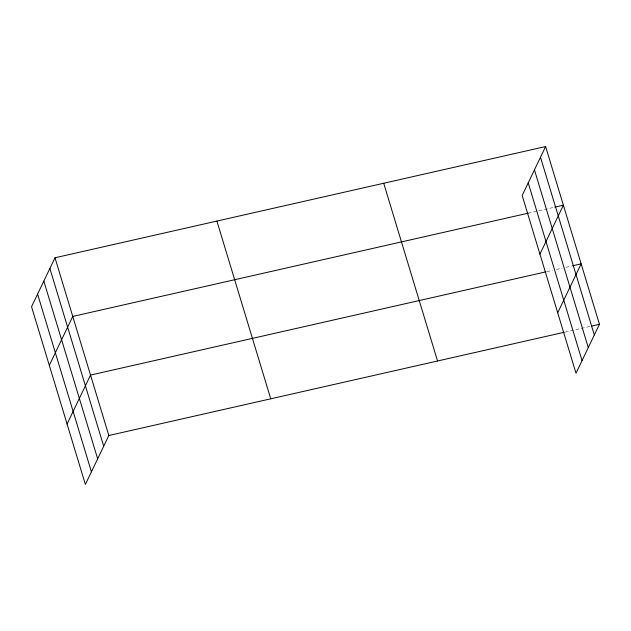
<?xml version="1.0" encoding="UTF-8"?>
<svg xmlns="http://www.w3.org/2000/svg" width="631" height="631" viewBox="0 0 631 631"><rect width="100%" height="100%" fill="white"/><g stroke="black" fill="none" stroke-linecap="round" stroke-linejoin="round"><path stroke-width="0.47" stroke-dasharray="3.15 2.37" d="M528.147 213.191L554.815 207.142M546.864 271.63L552.575 270.328M556.384 269.469L562.103 268.175M565.912 267.307L571.623 266.014M565.163 332.056L589.93 326.448"/><path stroke-width="0.95" d="M55 257.779L31.55 306.713L85.382 484.45L108.824 435.516L55 257.779L545.618 146.55L599.45 324.287L576 373.221L522.176 195.484L545.618 146.55M49.313 365.365L72.762 316.431L528.147 213.191M67.075 424.024L90.525 375.082L545.91 271.843M539.939 254.135L563.38 205.201L554.815 207.142M557.701 312.787L581.151 263.853L572.577 265.801M108.824 435.516L564.209 332.277M591.831 326.014L599.45 324.287M540.491 157.245L594.323 334.982M534.449 169.865L588.281 347.602M528.218 182.864L582.05 360.601M383.711 183.25L437.543 360.995M216.898 221.071L270.731 398.808M49.873 268.475L103.697 446.212M43.823 281.095L97.655 458.832M37.592 294.093L91.424 471.83"/></g></svg>
